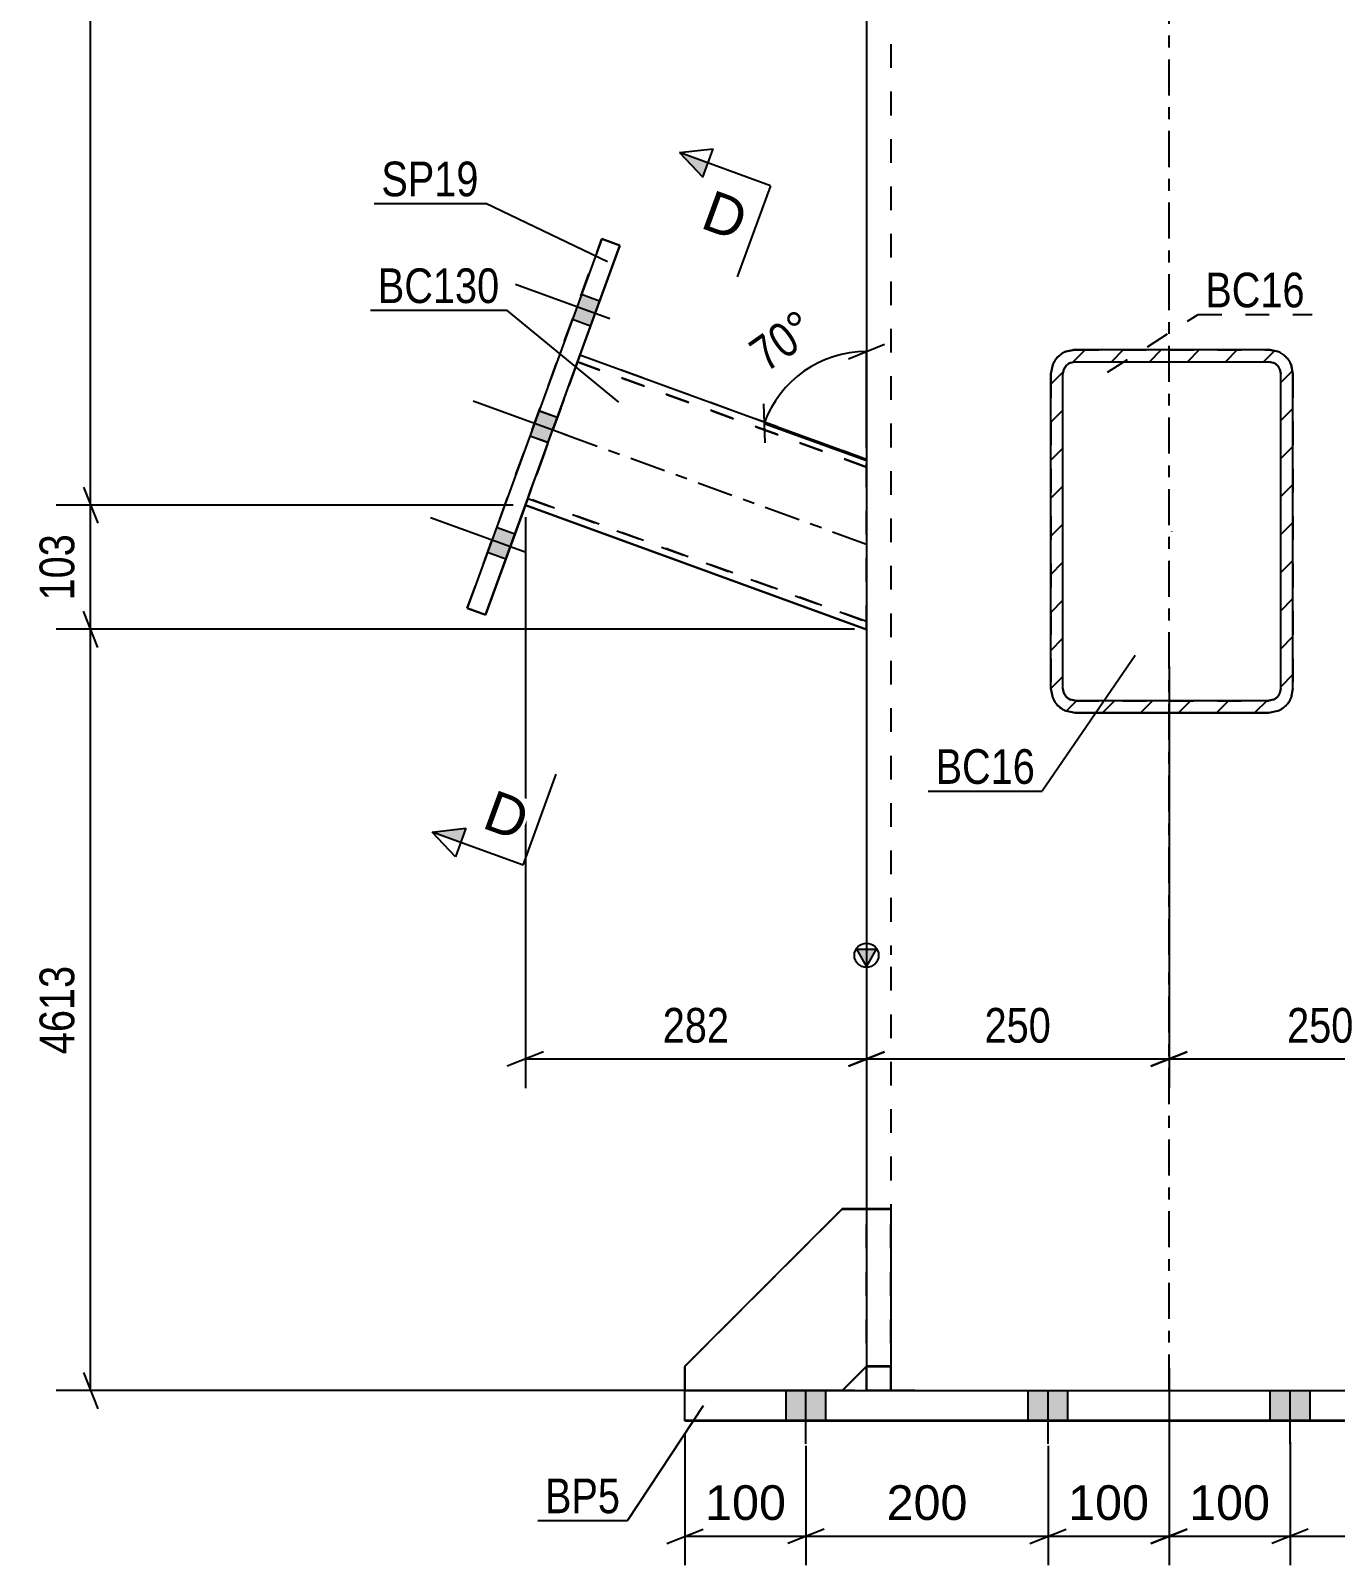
# Model space of a CAD drawing. Header units: millimetres. Extents: x -135 to 459, y -180 to 240.
# Drawn here: x 119.7 to 227.5, y -14.1 to 112.8 of the extents above; entities that cross this region are included whole.
import ezdxf

# ---------------------------------------------------------------- set-up
doc = ezdxf.new("R2010")
doc.units = ezdxf.units.MM
doc.linetypes.add('DXK_LINE_DOT2', pattern=[3.9198, 1.9599, -1.9599])
doc.linetypes.add('DXK_LINE_DOT3', pattern=[5.918699999999999, 2.979, -0.9799, 0.9799, -0.9799])
doc.styles.add('Arial', font='ARIAL.TTF', dxfattribs={"height": 0.2})
doc.styles.add('Arial Narrow', font='ARIALN.TTF', dxfattribs={"height": 0.2})

# ---------------------------------------------------------------- blocks, each defined once
blk = doc.blocks.new('Part-284869733-2646 - 2499')
at = {"color": 7, "linetype": 'DXK_LINE_DOT2'}
for p, q in [((206.0020384016386, 86.40265464492973), (205.2366715369089, 86.25041371253047)), ((206.0020384016386, 86.40265464492973), (222.0020384016386, 86.40265464492973)), ((206.0020384016386, 86.39929377860813), (206.0020384016386, 86.40265464492973)), ((222.0020384016386, 86.40265464492973), (222.0020384016386, 86.39929377860813)), ((222.7674052663683, 86.25041371253047), (222.0020384016386, 86.40265464492973)), ((204.1542793366153, 85.16802153056801), (204.0020384016386, 84.40265467879931)), ((205.619354969273, 85.32653419566469), (206.0020384016386, 85.40265466186452)), ((206.0020384016386, 85.39929376167407), (206.0020384016386, 85.40265466186452)), ((206.0020384016386, 85.40265466186452), (222.0020384016386, 85.40265466186452)), ((222.0020384016386, 85.39929376167407), (222.0020384016386, 85.40265466186452)), ((222.0020384016386, 85.40265466186452), (222.3847218340042, 85.32653419566469)), ((224.0020384016386, 84.40265467879931), (223.8497974666619, 85.16802153056801)), ((204.0020384016386, 84.40265467879931), (204.0020384016386, 58.39929330445614)), ((205.0020384016386, 84.40265467879931), (205.078158869127, 84.78533810468383)), ((205.0020384016386, 84.39929374473996), (205.0020384016386, 84.40265467879931)), ((205.0020384016386, 58.40265511910388), (205.0020384016386, 84.40265467879931)), ((205.078158869127, 84.78197718358552), (205.078158869127, 84.78533810468383)), ((222.9259179341502, 84.78197718358552), (222.9259179341502, 84.78533810468383)), ((222.9259179341502, 84.78533810468383), (223.0020384016386, 84.40265467879931)), ((223.0020384016386, 84.39929374473996), (223.0020384016386, 84.40265467879931)), ((223.0020384016386, 58.40265511910388), (223.0020384016386, 84.40265467879931)), ((224.0020384016386, 84.40265467879931), (224.0020384016386, 58.39929330445614)), ((204.0020384016386, 58.40265511910388), (204.1542793366153, 57.63728826733518)), ((205.0020384016386, 58.39929330445614), (205.0020384016386, 58.40265511910388)), ((205.078158869127, 58.01997169321936), (205.0020384016386, 58.40265511910388)), ((223.0020384016386, 58.40265511910388), (222.9259179341502, 58.01997169321936)), ((223.0020384016386, 58.39929330445614), (223.0020384016386, 58.40265511910388)), ((223.8497974666619, 57.63728826733518), (224.0020384016386, 58.40265511910388)), ((204.1542793366153, 57.63392642676541), (204.1542793366153, 57.63728826733518)), ((206.0020384016386, 57.40265513603867), (205.619354969273, 57.47877560223844)), ((206.0020384016386, 57.39929328752208), (206.0020384016386, 57.40265513603867)), ((206.0020384016386, 57.40265513603867), (222.0020384016386, 57.40265513603867)), ((222.3847218340042, 57.47877560223844), (222.0020384016386, 57.40265513603867)), ((222.0020384016386, 57.39929328752208), (222.0020384016386, 57.40265513603867)), ((223.8497974666619, 57.63392642676541), (223.8497974666619, 57.63728826733518)), ((205.2366715369089, 56.55489608537266), (206.0020384016386, 56.40265515297347)), ((206.0020384016386, 56.40265515297347), (222.0020384016386, 56.40265515297347)), ((206.0020384016386, 56.39929327058803), (206.0020384016386, 56.40265515297347)), ((222.0020384016386, 56.40265515297347), (222.7674052663683, 56.55489608537266)), ((222.0020384016386, 56.39929327058803), (222.0020384016386, 56.40265515297347))]:
    blk.add_line(p, q, dxfattribs=at)
at = {"color": 7, "linetype": 'DXK_LINE_DOT3'}
blk.add_line((214.0020384016386, 71.39745317668599), (214.0020384016386, 71.40449524612035), dxfattribs=at)
at = {"color": 7, "linetype": 'DXK_LINE_DOT2'}
for centre, radius, start, end in [((206.0020383795153, 84.40265465666845), 1.999999983070375, 112.4999995148746, 157.4999995147806), ((222.0020384237619, 84.40265465666845), 1.999999983070375, 22.50000048521943, 67.50000048512541), ((206.0020383905733, 84.40265466773764), 0.9999999915303949, 112.499999514804, 157.4999995148894), ((222.0020384127039, 84.40265466773764), 0.9999999915303923, 22.50000048511069, 67.50000048519614), ((206.0020383795154, 58.40265514123472), 1.999999983070427, 202.5000004852179, 247.5000004851239), ((206.0020383905733, 58.40265513016553), 0.9999999915304458, 202.5000004851076, 247.500000485193), ((222.0020384127039, 58.40265513016553), 0.9999999915304455, 292.4999995148069, 337.4999995148923), ((222.0020384237618, 58.40265514123472), 1.999999983070428, 292.4999995148761, 337.4999995147821)]:
    blk.add_arc(centre, radius, start, end, dxfattribs=at)
blk = doc.blocks.new('Part-284869733-2661 - 2499')
at = {"color": 7, "linetype": 'DXK_LINE_DOT2'}
for p, q in [((164.8339007809814, 85.266402673767), (160.7934772405762, 74.16544351555234)), ((164.8339007809814, 85.2687983113729), (160.8259577191927, 74.25706684396084)), ((164.8219451063572, 85.23582441826716), (160.8379133938154, 74.28978883347173)), ((160.983765527995, 74.68833814519877), (164.8219451063572, 85.23368068425646)), ((164.8664294998624, 85.35800844415263), (164.8219451063572, 85.23582441826716)), ((164.8219451063572, 85.23368068425646), (164.8664294998624, 85.35593635634706)), ((164.8339007809814, 85.2687983113729), (164.9670519803168, 85.63458029952437)), ((164.9670519803168, 85.63228040684646), (164.8339007809814, 85.266402673767)), ((164.882050341545, 85.40088409150724), (164.8664294998624, 85.35800844415263)), ((164.8664294998624, 85.35593635634706), (164.882050341545, 85.39889651616346)), ((164.882050341545, 85.40088409150724), (188.7636472495095, 76.70869270706083)), ((164.882050341545, 85.39889651616346), (164.882050341545, 85.40088409150724)), ((188.7636472495095, 76.706705131717), (164.882050341545, 85.39889651616346)), ((164.9670519803168, 85.63458029952437), (165.0560207673258, 85.8789483512947)), ((165.0560207673258, 85.87679175102772), (164.9670519803168, 85.63228040684646)), ((165.0560207673258, 85.8789483512947), (165.0872624506909, 85.96469964600425)), ((165.0872624506909, 85.96271207066042), (165.0560207673258, 85.87679175102772)), ((165.0872624506909, 85.96271207066042), (165.0872624506909, 85.96469964600425)), ((188.7636472495124, 77.34521179393033), (165.0872624506909, 85.96271207066042)), ((188.763647249463, 63.29806522524183), (188.7636472495124, 77.34719936927416)), ((160.5725960494817, 73.56075744706709), (160.6038377328468, 73.64667776670018)), ((160.5725960494817, 73.55876987172326), (160.6038377328468, 73.64452116643321)), ((160.5725960494817, 73.55876987172326), (160.5725960494817, 73.56075744706709)), ((160.6038377328468, 73.64667776670018), (160.6928065198558, 73.89118911088173)), ((160.6038377328468, 73.64452116643321), (160.6045310303289, 73.64642542702518)), ((160.6045310303289, 73.64642542702518), (160.6928065198558, 73.88888921820381)), ((160.6928065198558, 73.89118911088173), (160.8259577191927, 74.25706684396084)), ((160.6928065198558, 73.88888921820381), (160.7934772405762, 74.16544351555234)), ((160.7934290003101, 74.16753316138079), (160.7778081586276, 74.12457300156404)), ((160.7778081586276, 74.12258542622027), (160.7934290003101, 74.16546107357522)), ((188.7636472494644, 63.93855946279859), (160.7778081586276, 74.12457300156404)), ((160.7778081586276, 74.12457300156404), (160.7778081586276, 74.12258542622027)), ((160.7778081586276, 74.12258542622027), (188.7636472494644, 63.93657188745476)), ((160.8379133938154, 74.28978883347173), (160.7934290003101, 74.16753316138079)), ((160.7934290003101, 74.16546107357522), (160.8266842759453, 74.2568023989001)), ((160.8266842759453, 74.2568023989001), (160.8379133938154, 74.28764509946109)), ((160.8379133938154, 74.28764509946109), (160.9830202677736, 74.68629055986514)), ((160.9830202677736, 74.68629055986514), (160.983765527995, 74.68833814519877))]:
    blk.add_line(p, q, dxfattribs=at)
at = {"color": 2, "linetype": 'Continuous'}
for p, q in [((188.7636472495124, 77.34719936927416), (165.0872624506909, 85.96469964600425)), ((160.5725960494817, 73.56075744706709), (188.763647249463, 63.3000528005856)), ((188.763647249463, 63.29806522524183), (160.5725960494817, 73.55876987172326))]:
    blk.add_line(p, q, dxfattribs=at)
at = {"color": 7, "linetype": 'DXK_LINE_DOT3'}
blk.add_line((188.7636472494877, 70.32263229678375), (162.8299292500201, 79.76173475830205), dxfattribs=at)
blk = doc.blocks.new('Part-284869733-2571 - 2499')
at = {"color": 7, "linetype": 'DXK_LINE_DOT2'}
for p, q in [((186.7636472494382, 15.39045949485755), (173.7636472494382, 2.390459715009831)), ((173.7636472494382, 2.390091645501718), (186.7636472494382, 15.39009142534943)), ((186.7636472494382, 15.39009142534943), (186.7636472494382, 15.39045949485755)), ((188.7636472494382, 15.39045949485755), (186.7636472494382, 15.39045949485755)), ((186.7636472494382, 15.39009142534943), (188.7636472494382, 15.39009142534943)), ((188.7636472494382, 15.39045949485755), (188.7636472494382, 2.390091645501718)), ((173.7636472494382, 0.3900916793713008), (173.7636472494382, 2.390459715009831)), ((188.7636472494382, 2.390091645501718), (186.7636472494382, 0.3900916793713008)), ((173.7636472494382, 0.3904597488794138), (186.7636472494382, 0.3904597488794138)), ((186.7636472494382, 0.3900916793713008), (173.7636472494382, 0.3900916793713008)), ((186.7636472494382, 0.3904597488794138), (186.7752407656107, 0.4020532648555786)), ((186.7636472494382, 0.3900916793713008), (186.7636472494382, 0.3904597488794138))]:
    blk.add_line(p, q, dxfattribs=at)
at = {"color": 2, "linetype": 'Continuous'}
blk.add_line((186.7752407656107, 0.4020532648555786), (188.7636472494382, 2.390459715009831), dxfattribs=at)
blk = doc.blocks.new('Part-284869733-2570 - 2499')
at = {"color": 7, "linetype": 'DXK_LINE_DOT2'}
for p, q in [((188.7636472494382, 0.3873311580604536), (188.7636472494382, 15.39009142534943)), ((190.7636472494382, 15.39009142534943), (188.7636472494382, 15.39009142534943)), ((188.7636472494382, 15.38972335584132), (190.7636472494382, 15.38972335584132)), ((190.7636472494382, 0.3873311580604536), (190.7636472494382, 15.39009142534943)), ((188.7636472494382, 2.390091645501718), (190.7636472494382, 2.390091645501718)), ((190.7636472494382, 2.387331124190871), (188.7636472494382, 2.387331124190871)), ((188.7636472494382, 0.3897236098631879), (188.7636472494382, 0.3873311580604536)), ((188.7636472494382, 0.3897236098631879), (190.7636472494382, 0.3897236098631879)), ((188.7636472494382, 0.3873311580604536), (190.7636472494382, 0.3873311580604536)), ((190.7636472494382, 0.3897236098631879), (190.7636472494382, 0.3873311580604536))]:
    blk.add_line(p, q, dxfattribs=at)
blk = doc.blocks.new('Bolt-284869733-2517 - 2499')
at = {"linetype": 'Continuous'}
for points in [[(165.9594139007824, 88.36180828359267), (166.711858312229, 90.42913201433316), (165.2083501413428, 90.97636429615216), (164.4559057298962, 88.90904056541171)], [(165.9594139007824, 88.35992192736359), (166.711858312229, 90.42724565810408), (165.2083501413428, 90.97447793992308), (164.4559057298962, 88.90715420918264)], [(165.9594139007824, 88.35803557113451), (166.711858312229, 90.425359301875), (165.2083501413428, 90.972591583694), (164.4559057298962, 88.90526785295356)], [(162.4537070362059, 78.72995922760003), (163.2061514476525, 80.79728295834053), (161.7026432767663, 81.34451524015952), (160.9501988653197, 79.27719150941908)], [(162.4537070362059, 78.72618651514188), (163.2061514476525, 80.79351024588237), (161.7026432767663, 81.34074252770137), (160.9501988653197, 79.27341879696093)], [(158.9480001716294, 69.09811017160774), (159.700444583076, 71.16543390234824), (158.1969364121898, 71.71266618416723), (157.4444920007433, 69.64534245342679)], [(158.9480001716294, 69.09622381537866), (159.700444583076, 71.16354754611916), (158.1969364121898, 71.71077982793815), (157.4444920007433, 69.64345609719771)], [(158.9480001716294, 69.09433745914959), (159.700444583076, 71.16166118989008), (158.1969364121898, 71.70889347170908), (157.4444920007433, 69.64156974096863)]]:
    blk.add_hatch(color=1, dxfattribs=at).paths.add_polyline_path(points)
at = {"color": 1, "linetype": 'Continuous'}
for p, q in [((167.5572364953971, 88.9508439199679), (159.7577878594257, 91.78961138172139)), ((167.5572364953971, 88.94895756373882), (159.7577878594257, 91.7877250254923)), ((167.5572364953971, 88.94707120750974), (159.7577878594257, 91.78583866926323)), ((166.711858312229, 90.42913201433316), (165.2083501413428, 90.97636429615216)), ((166.711858312229, 90.42724565810408), (165.2083501413428, 90.97447793992308)), ((166.711858312229, 90.425359301875), (165.2083501413428, 90.972591583694)), ((165.9594139007824, 88.36180828359267), (164.4559057298962, 88.90904056541171)), ((165.9594139007824, 88.35992192736359), (164.4559057298962, 88.90715420918264)), ((165.9594139007824, 88.35803557113451), (164.4559057298962, 88.90526785295356)), ((164.0515296308206, 79.31899486397526), (156.2520809948493, 82.15776232572875)), ((164.0515296308206, 79.3152221515171), (156.2520809948493, 82.1539896132706)), ((163.2061514476525, 80.79728295834053), (161.7026432767663, 81.34451524015952)), ((163.2061514476525, 80.79351024588237), (161.7026432767663, 81.34074252770137)), ((162.4537070362059, 78.72995922760003), (160.9501988653197, 79.27719150941908)), ((162.4537070362059, 78.72618651514188), (160.9501988653197, 79.27341879696093)), ((160.5458227662441, 69.68714580798297), (152.7463741302728, 72.52591326973646)), ((160.5458227662441, 69.6852594517539), (152.7463741302728, 72.52402691350738)), ((160.5458227662441, 69.68337309552481), (152.7463741302728, 72.5221405572783)), ((159.700444583076, 71.16543390234824), (158.1969364121898, 71.71266618416723)), ((159.700444583076, 71.16354754611916), (158.1969364121898, 71.71077982793815)), ((159.700444583076, 71.16166118989008), (158.1969364121898, 71.70889347170908)), ((158.9480001716294, 69.09811017160774), (157.4444920007433, 69.64534245342679)), ((158.9480001716294, 69.09622381537866), (157.4444920007433, 69.64345609719771)), ((158.9480001716294, 69.09433745914959), (157.4444920007433, 69.64156974096863))]:
    blk.add_line(p, q, dxfattribs=at)
blk = doc.blocks.new('Part-284869733-2522 - 2499')
at = {"color": 2, "linetype": 'Continuous'}
for p, q in [((166.8842490351887, 95.58196220639712), (155.7685931231169, 65.04195300446975)), ((168.387757205976, 95.03472992461417), (166.8842490351887, 95.58196220639712)), ((157.2721012939041, 64.49472072268713), (168.387757205976, 95.03472992461417)), ((168.387757205976, 95.02874879510733), (165.0885429968845, 85.96423356525452)), ((168.3858349077858, 95.02944845450742), (168.387757205976, 95.02874879510733)), ((168.387757205976, 95.03472992461417), (168.387757205976, 95.02874879510733)), ((160.5738765956739, 73.56029136631793), (157.2721012939041, 64.4887395931803)), ((155.7685931231169, 65.04195300446975), (157.2721012939041, 64.49472072268713)), ((155.7685931231169, 65.04195300446975), (155.7685931231169, 65.03597187496291)), ((155.7685931231169, 65.03597187496291), (155.770515421307, 65.04125334506966)), ((157.2721012939041, 64.4887395931803), (155.7685931231169, 65.03597187496291)), ((157.2721012939041, 64.49472072268713), (157.2721012939041, 64.4887395931803))]:
    blk.add_line(p, q, dxfattribs=at)
at = {"color": 7, "linetype": 'DXK_LINE_DOT2'}
for p, q in [((155.770515421307, 65.04125334506966), (166.8842490351887, 95.57598107689029)), ((166.8842490351887, 95.58196220639712), (166.8842490351887, 95.57598107689029)), ((166.8842490351887, 95.57598107689029), (168.3858349077858, 95.02944845450742)), ((165.0885429968845, 85.96423356525452), (160.5738765956739, 73.56029136631793))]:
    blk.add_line(p, q, dxfattribs=at)
blk = doc.blocks.new('Bolt-284869733-2533 - 2499')
at = {"linetype": 'Continuous'}
for points in [[(182.1136472494382, -2.099787040348008), (185.4136472494382, -2.099787040348008), (185.4136472494382, 0.4002129173150138), (182.1136472494382, 0.4002129173150138)], [(182.1136472494382, -2.103467735429138), (185.4136472494382, -2.103467735429138), (185.4136472494382, 0.3965322222338841), (182.1136472494382, 0.3965322222338841)], [(182.1136472494382, -2.107148430510267), (185.4136472494382, -2.107148430510267), (185.4136472494382, 0.3928515271527545), (182.1136472494382, 0.3928515271527545)], [(182.1136472494382, -2.110829125591397), (185.4136472494382, -2.110829125591397), (185.4136472494382, 0.3891708320716248), (182.1136472494382, 0.3891708320716248)], [(202.1136472494382, -2.099787040348008), (205.4136472494382, -2.099787040348008), (205.4136472494382, 0.4002129173150138), (202.1136472494382, 0.4002129173150138)], [(202.1136472494382, -2.110829125591397), (205.4136472494382, -2.110829125591397), (205.4136472494382, 0.3891708320716248), (202.1136472494382, 0.3891708320716248)], [(222.1136472494382, -2.099787040348008), (225.4136472494382, -2.099787040348008), (225.4136472494382, 0.4002129173150138), (222.1136472494382, 0.4002129173150138)], [(222.1136472494382, -2.110829125591397), (225.4136472494382, -2.110829125591397), (225.4136472494382, 0.3891708320716248), (222.1136472494382, 0.3891708320716248)], [(242.1136472494383, -2.099787040348008), (245.4136472494382, -2.099787040348008), (245.4136472494382, 0.4002129173150138), (242.1136472494383, 0.4002129173150138)], [(242.1136472494383, -2.103467735429138), (245.4136472494382, -2.103467735429138), (245.4136472494382, 0.3965322222338841), (242.1136472494383, 0.3965322222338841)], [(242.1136472494383, -2.107148430510267), (245.4136472494382, -2.107148430510267), (245.4136472494382, 0.3928515271527545), (242.1136472494383, 0.3928515271527545)], [(242.1136472494383, -2.110829125591397), (245.4136472494382, -2.110829125591397), (245.4136472494382, 0.3891708320716248), (242.1136472494383, 0.3891708320716248)]]:
    blk.add_hatch(color=1, dxfattribs=at).paths.add_polyline_path(points)
at = {"color": 1, "linetype": 'Continuous'}
for p, q in [((182.1136472494382, -2.099787040348008), (182.1136472494382, 0.4002129173150138)), ((182.1136472494382, -2.103467735429138), (182.1136472494382, 0.3965322222338841)), ((182.1136472494382, -2.107148430510267), (182.1136472494382, 0.3928515271527545)), ((182.1136472494382, -2.110829125591397), (182.1136472494382, 0.3891708320716248)), ((183.7636472494382, -3.999787008173151), (183.7636472494382, 0.4002129173155085)), ((183.7636472494382, -4.003467703254281), (183.7636472494382, 0.3965322222343788)), ((183.7636472494382, -4.007148398335411), (183.7636472494382, 0.3928515271532492)), ((183.7636472494382, -4.01082909341654), (183.7636472494382, 0.3891708320721195)), ((185.4136472494382, -2.099787040348008), (185.4136472494382, 0.4002129173150138)), ((185.4136472494382, -2.103467735429138), (185.4136472494382, 0.3965322222338841)), ((185.4136472494382, -2.107148430510267), (185.4136472494382, 0.3928515271527545)), ((185.4136472494382, -2.110829125591397), (185.4136472494382, 0.3891708320716248)), ((202.1136472494382, -2.099787040348008), (202.1136472494382, 0.4002129173150138)), ((202.1136472494382, -2.110829125591397), (202.1136472494382, 0.3891708320716248)), ((203.7636472494382, -3.999787008173151), (203.7636472494382, 0.4002129173155085)), ((203.7636472494382, -4.01082909341654), (203.7636472494382, 0.3891708320721195)), ((205.4136472494382, -2.099787040348008), (205.4136472494382, 0.4002129173150138)), ((205.4136472494382, -2.110829125591397), (205.4136472494382, 0.3891708320716248)), ((222.1136472494382, -2.099787040348008), (222.1136472494382, 0.4002129173150138)), ((222.1136472494382, -2.110829125591397), (222.1136472494382, 0.3891708320716248)), ((223.7636472494382, -3.999787008173151), (223.7636472494382, 0.4002129173155085)), ((223.7636472494382, -4.01082909341654), (223.7636472494382, 0.3891708320721195)), ((225.4136472494382, -2.099787040348008), (225.4136472494382, 0.4002129173150138)), ((225.4136472494382, -2.110829125591397), (225.4136472494382, 0.3891708320716248)), ((242.1136472494383, -2.099787040348008), (242.1136472494383, 0.4002129173150138)), ((242.1136472494383, -2.103467735429138), (242.1136472494383, 0.3965322222338841)), ((242.1136472494383, -2.107148430510267), (242.1136472494383, 0.3928515271527545)), ((242.1136472494383, -2.110829125591397), (242.1136472494383, 0.3891708320716248)), ((243.7636472494382, -3.999787008173151), (243.7636472494382, 0.4002129173155085)), ((243.7636472494382, -4.003467703254281), (243.7636472494382, 0.3965322222343788)), ((243.7636472494382, -4.007148398335411), (243.7636472494382, 0.3928515271532492)), ((243.7636472494382, -4.01082909341654), (243.7636472494382, 0.3891708320721195)), ((245.4136472494382, -2.099787040348008), (245.4136472494382, 0.4002129173150138)), ((245.4136472494382, -2.103467735429138), (245.4136472494382, 0.3965322222338841)), ((245.4136472494382, -2.107148430510267), (245.4136472494382, 0.3928515271527545)), ((245.4136472494382, -2.110829125591397), (245.4136472494382, 0.3891708320716248))]:
    blk.add_line(p, q, dxfattribs=at)
blk = doc.blocks.new('Part-284869733-2554 - 2499')
at = {"linetype": 'Continuous'}
blk.add_hatch(color=2, dxfattribs=at).paths.add_polyline_path([(188.7636472494382, 35.46187767214591), (187.9636472375173, 36.86187764830405), (189.5636472613592, 36.86187764830405)])
at = {"color": 2, "linetype": 'Continuous'}
for p, q in [((188.7636472494382, 115.5759810768903), (188.7636472494382, 36.399293270588)), ((188.7636472494382, 35.46187767214591), (187.9636472375173, 36.86187764830405)), ((187.9636472375173, 36.86187764830405), (189.5636472613592, 36.86187764830405)), ((189.5636472613592, 36.86187764830405), (188.7636472494382, 35.46187767214591)), ((188.7636472494382, 35.399293270588), (188.7636472494382, 15.39966134009611))]:
    blk.add_line(p, q, dxfattribs=at)
at = {"color": 7, "linetype": 'DXK_LINE_DOT2'}
for p, q in [((190.7636472494382, 115.5759810768903), (190.7636472494382, 36.399293270588)), ((190.7636472494382, 35.399293270588), (190.7636472494382, 0.3908271448581331)), ((188.7636472494382, 15.39966134009611), (188.7636472494382, 0.3908271448581331)), ((189.0681291193931, 0.3988383127340171), (188.7636472494382, 0.3985566045285054)), ((188.7636472494382, 0.3908271448581331), (188.7636472494382, 0.3985566045285054)), ((188.7636472494382, 0.3908271448581331), (189.0681291193931, 0.3905454366528033)), ((189.9352201246916, 0.3990771334189162), (189.0681291193931, 0.3988383127340171)), ((189.0681291193931, 0.3905454366528033), (189.9352201246916, 0.3903066159679042)), ((191.2329135199773, 0.3992367082986789), (189.9352201246916, 0.3990771334189162)), ((189.9352201246916, 0.3903066159679042), (191.2329135199773, 0.3901470410879597)), ((190.7636472494382, 0.3985566045285054), (190.915888184415, 0.3986974586312613)), ((190.7636472494382, 0.3908271448581331), (190.7636472494382, 0.3985566045285054)), ((190.915888184415, 0.3906862907555592), (190.7636472494382, 0.3908271448581331)), ((190.915888184415, 0.3986974586312613), (191.3494336870656, 0.3988168689737108)), ((191.3494336870656, 0.3905668804131096), (190.915888184415, 0.3906862907555592)), ((192.7636472494382, 0.3992927435447314), (191.2329135199773, 0.3992367082986789)), ((191.2329135199773, 0.3901470410879597), (192.7636472494382, 0.3900910058419072)), ((191.3494336870656, 0.3988168689737108), (191.9982803847085, 0.3988966564136831)), ((191.9982803847085, 0.3904870929731373), (191.3494336870656, 0.3905668804131096)), ((191.9982803847085, 0.3988966564136831), (192.7636472494382, 0.3989246740366184)), ((192.7636472494382, 0.3904590753500202), (191.9982803847085, 0.3904870929731373)), ((192.7636472494382, 0.3992927435447314), (234.7636472494382, 0.3992927435447314)), ((192.7636472494382, 0.3989246740366184), (234.7636472494382, 0.3989246740366184)), ((192.7636472494382, 0.3904590753500202), (234.7636472494382, 0.3904590753500202)), ((192.7636472494382, 0.3900910058419072), (234.7636472494382, 0.3900910058419072))]:
    blk.add_line(p, q, dxfattribs=at)
at = {"color": 7, "linetype": 'DXK_LINE_DOT3'}
for p, q in [((213.7636472494382, 36.399293270588), (213.7636472494382, 115.5759810768903)), ((213.7636472494382, 0.3946918746933193), (213.7636472494382, 35.399293270588))]:
    blk.add_line(p, q, dxfattribs=at)
at = {"color": 2, "linetype": 'Continuous'}
blk.add_circle((188.7636472494382, 36.36187764830405), 1, dxfattribs=at)
blk = doc.blocks.new('Part-284869733-2569 - 2499')
at = {"color": 2, "linetype": 'Continuous'}
for p, q in [((173.7636472494382, -2.112669473131962), (173.7636472494382, 0.4020532648555786)), ((173.7636472494382, 0.4020532648555786), (253.7636472494382, 0.4020532648555786)), ((253.7636472494382, -2.112669473131962), (253.7636472494382, 0.4020532648555786)), ((173.7636472494382, -2.097946692807443), (173.7636472494382, -2.112669473131962)), ((253.7636472494382, -2.097946692807443), (173.7636472494382, -2.097946692807443)), ((173.7636472494382, -2.112669473131962), (253.7636472494382, -2.112669473131962)), ((253.7636472494382, -2.097946692807443), (253.7636472494382, -2.112669473131962))]:
    blk.add_line(p, q, dxfattribs=at)
at = {"color": 7, "linetype": 'DXK_LINE_DOT2'}
blk.add_line((173.7636472494382, 0.3873304845310599), (253.7636472494382, 0.3873304845310599), dxfattribs=at)
blk = doc.blocks.new('Part-284869733-2638 - 2499')
at = {"linetype": 'Continuous'}
h = blk.add_hatch(dxfattribs=at)
h.set_pattern_fill('', scale=0.7, style=0, pattern_type=0)
h.set_pattern_definition([(45, (204.0020383601394, 58.41491993593792), (-1.571544821187102, 1.571544821187102), [])])
h.paths.add_polyline_path([(204.0020383601336, 84.41492037448683), (204.0020383601336, 58.41491993598413), (204.1542792951103, 57.64955305834576), (204.587824797761, 57.00070634975947), (205.2366714954039, 56.56716083979831), (206.0020383601336, 56.41491990225279), (222.0020383601336, 56.41491990225279), (222.7674052248634, 56.56716083979831), (223.4162519225062, 57.00070634975947), (223.8497974251569, 57.64955305834576), (224.0020383601336, 58.41491993598413), (224.0020383601336, 84.41492037448683), (223.8497974251569, 85.1802872521252), (223.4162519225062, 85.82913396071149), (222.7674052248634, 86.26267947067265), (222.0020383601336, 86.41492040821817), (206.0020383601336, 86.41492040821817), (205.2366714954039, 86.26267947067265), (204.587824797761, 85.82913396071149), (204.1542792951103, 85.1802872521252)])
h.paths.add_polyline_path([(205.2949315789473, 85.12202716759953), (205.619354927768, 85.33879992257994), (206.0020383601336, 85.4149203913525), (222.0020383601336, 85.4149203913525), (222.3847217924992, 85.33879992257994), (222.7091451413199, 85.12202716759953), (222.9259178926453, 84.79760381330618), (223.0020383601336, 84.41492037448683), (223.0020383601336, 58.41491993598413), (222.9259178926453, 58.03223649716477), (222.7091451413199, 57.70781314287217), (222.3847217924992, 57.49104038789068), (222.0020383601336, 57.41491991911846), (206.0020383601336, 57.41491991911846), (205.619354927768, 57.49104038789068), (205.2949315789473, 57.70781314287217), (205.078158827622, 58.03223649716477), (205.0020383601336, 58.41491993598413), (205.0020383601336, 84.41492037448683), (205.078158827622, 84.79760381330618)])
at = {"color": 2, "linetype": 'Continuous'}
for p, q in [((206.0020383601336, 86.41492040821817), (205.2366714954039, 86.26267947067265)), ((206.0020383601336, 86.41492040821817), (222.0020383601336, 86.41492040821817)), ((222.7674052248634, 86.26267947067265), (222.0020383601336, 86.41492040821817)), ((204.1542792951103, 85.1802872521252), (204.0020383601336, 84.41492037448683)), ((205.619354927768, 85.33879992257994), (206.0020383601336, 85.4149203913525)), ((206.0020383601336, 85.41185641038305), (205.619354927768, 85.33573594418323)), ((206.0020383601336, 85.41185641038305), (206.0020383601336, 85.4149203913525)), ((206.0020383601336, 85.4149203913525), (222.0020383601336, 85.4149203913525)), ((206.0020383601336, 85.41185641038305), (222.0020383601336, 85.41185641038305)), ((222.0020383601336, 85.41185641038305), (222.0020383601336, 85.4149203913525)), ((222.0020383601336, 85.4149203913525), (222.3847217924992, 85.33879992257994)), ((222.3847217924992, 85.33573594418323), (222.0020383601336, 85.41185641038305)), ((224.0020383601336, 84.41492037448683), (223.8497974251569, 85.1802872521252)), ((204.0020383601336, 58.41491993598413), (204.0020383601336, 84.41492037448683)), ((205.0020383601336, 84.41492037448683), (205.078158827622, 84.79760381330618)), ((205.0020383601336, 58.41491993598413), (205.0020383601336, 84.41492037448683)), ((222.9259178926453, 84.79760381330618), (223.0020383601336, 84.41492037448683)), ((223.0020383601336, 58.41491993598413), (223.0020383601336, 84.41492037448683)), ((224.0020383601336, 58.41491993598413), (224.0020383601336, 84.41492037448683)), ((204.0020383601336, 58.41491993598413), (204.1542792951103, 57.64955305834576)), ((205.078158827622, 58.03223649716477), (205.0020383601336, 58.41491993598413)), ((223.0020383601336, 58.41491993598413), (222.9259178926453, 58.03223649716477)), ((223.8497974251569, 57.64955305834576), (224.0020383601336, 58.41491993598413)), ((206.0020383601336, 57.41491991911846), (205.619354927768, 57.49104038789068)), ((206.0020383601336, 57.41491991911846), (222.0020383601336, 57.41491991911846)), ((222.3847217924992, 57.49104038789068), (222.0020383601336, 57.41491991911846)), ((205.2366714954039, 56.56716083979831), (206.0020383601336, 56.41491990225279)), ((206.0020383601336, 56.41185690148797), (205.2366714954039, 56.56409783388722)), ((206.0020383601336, 56.41185690148797), (206.0020383601336, 56.41491990225279)), ((206.0020383601336, 56.41491990225279), (222.0020383601336, 56.41491990225279)), ((206.0020383601336, 56.41185690148797), (222.0020383601336, 56.41185690148797)), ((222.0020383601336, 56.41491990225279), (222.7674052248634, 56.56716083979831)), ((222.7674052248634, 56.56409783388722), (222.0020383601336, 56.41185690148797)), ((222.0020383601336, 56.41185690148797), (222.0020383601336, 56.41491990225279))]:
    blk.add_line(p, q, dxfattribs=at)
at = {"color": 7, "linetype": 'DXK_LINE_DOT2'}
for p, q in [((205.2366714954039, 86.2596154610494), (206.0020383601336, 86.4118563934486)), ((206.0020383601336, 86.4118563934486), (206.0020383601336, 86.41492040821817)), ((206.0020383601336, 86.4118563934486), (222.0020383601336, 86.4118563934486)), ((222.0020383601336, 86.4118563934486), (222.0020383601336, 86.41492040821817)), ((222.0020383601336, 86.4118563934486), (222.7674052248634, 86.2596154610494)), ((204.0020383601336, 84.41185642731784), (204.1542792951103, 85.17722327908655)), ((223.8497974251569, 85.17722327908655), (224.0020383601336, 84.41185642731784)), ((204.0020383601336, 84.41492037448683), (204.0020383601336, 58.41185686761878)), ((205.078158827622, 84.79453985320237), (205.0020383601336, 84.41185642731784)), ((205.0020383601336, 84.41185642731784), (205.0020383601336, 84.41492037448683)), ((205.0020383601336, 58.41185686761878), (205.0020383601336, 84.41185642731784)), ((205.078158827622, 84.79453985320237), (205.078158827622, 84.79760381330618)), ((222.9259178926453, 84.79453985320237), (222.9259178926453, 84.79760381330618)), ((223.0020383601336, 84.41185642731784), (222.9259178926453, 84.79453985320237)), ((223.0020383601336, 84.41185642731784), (223.0020383601336, 84.41492037448683)), ((223.0020383601336, 58.41185686761878), (223.0020383601336, 84.41185642731784)), ((224.0020383601336, 84.41492037448683), (224.0020383601336, 58.41185686761878)), ((204.1542792951103, 57.64649001584968), (204.0020383601336, 58.41185686761878)), ((205.0020383601336, 58.41185686761878), (205.0020383601336, 58.41491993598413)), ((205.0020383601336, 58.41185686761878), (205.078158827622, 58.02917344173426)), ((222.9259178926453, 58.02917344173426), (223.0020383601336, 58.41185686761878)), ((223.0020383601336, 58.41185686761878), (223.0020383601336, 58.41491993598413)), ((224.0020383601336, 58.41185686761878), (223.8497974251569, 57.64649001584968)), ((224.0020383601336, 58.41185686761878), (224.0020383601336, 58.41491993598413)), ((204.1542792951103, 57.64649001584968), (204.1542792951103, 57.64955305834576)), ((205.619354927768, 57.487977350753), (206.0020383601336, 57.41185688455317)), ((206.0020383601336, 57.41185688455317), (206.0020383601336, 57.41491991911846)), ((206.0020383601336, 57.41185688455317), (222.0020383601336, 57.41185688455317)), ((222.0020383601336, 57.41185688455317), (222.3847217924992, 57.487977350753)), ((222.0020383601336, 57.41185688455317), (222.0020383601336, 57.41491991911846)), ((223.8497974251569, 57.64649001584968), (223.8497974251569, 57.64955305834576))]:
    blk.add_line(p, q, dxfattribs=at)
at = {"color": 7, "linetype": 'DXK_LINE_DOT3'}
blk.add_line((214.0020383601336, 71.41002002959272), (214.0020383601336, 71.41492015477547), dxfattribs=at)
at = {"color": 2, "linetype": 'Continuous'}
for centre, radius, start, end in [((206.0020383821737, 84.41492039651676), 2.000000016872284, 112.500000483198, 157.5000004830617), ((222.0020383380935, 84.41492039651676), 2.000000016872283, 22.49999951693829, 67.49999951680196), ((206.0020383711531, 84.41492038550307), 1.000000008435227, 112.5000004832318, 157.5000004831083), ((206.0020383490683, 84.41185641625617), 0.9999999915303923, 112.4999995148039, 157.4999995148893), ((222.0020383491141, 84.41492038550307), 1.000000008435225, 22.49999951689172, 67.4999995167682), ((222.0020383711989, 84.41185641625617), 0.9999999915303924, 22.50000048511069, 67.50000048519614), ((206.0020383821737, 58.41491991395419), 2.000000016872282, 202.4999995169383, 247.4999995168019), ((206.0020383380096, 58.41185688974851), 1.999999983069421, 202.500000485208, 247.5000004851366), ((206.0020383711574, 58.41491992497162), 1.000000008440633, 202.4999995169948, 247.4999995166297), ((222.0020383491098, 58.41491992497161), 1.000000008440628, 292.5000004833706, 337.5000004830056), ((222.0020383380935, 58.41491991395419), 2.000000016872284, 292.500000483198, 337.5000004830617), ((222.0020383822576, 58.41185688974852), 1.999999983069426, 292.4999995148633, 337.4999995147919)]:
    blk.add_arc(centre, radius, start, end, dxfattribs=at)
at = {"color": 7, "linetype": 'DXK_LINE_DOT2'}
for centre, radius, start, end in [((206.0020383380098, 84.4118564051882), 1.999999983069406, 112.4999995148693, 157.499999514807), ((222.0020383822574, 84.4118564051882), 1.999999983069407, 22.500000485193, 67.50000048513067), ((206.0020383490745, 58.41185687868597), 0.9999999915382234, 202.5000004852668, 247.5000004849981), ((222.0020383711928, 58.41185687868597), 0.9999999915382232, 292.4999995150019, 337.4999995147332)]:
    blk.add_arc(centre, radius, start, end, dxfattribs=at)
blk = doc.blocks.new('Part-284869733-2574 - 2499')
at = {"color": 2, "linetype": 'Continuous'}
for p, q in [((188.7636472494382, 15.39966134009611), (188.7636472494382, 15.399293270588)), ((190.7636472494382, 15.39966134009611), (188.7636472494382, 15.39966134009611)), ((188.7636472494382, 15.39966134009611), (188.7636472494382, 0.4020540459207155)), ((190.7636472494382, 15.399293270588), (190.7636472494382, 15.39966134009611)), ((190.7636472494382, 15.39966134009611), (190.7636472494382, 0.4020540459207155)), ((190.7636472494382, 2.402054012051133), (188.7636472494382, 2.402054012051133)), ((188.7636472494382, 0.4020540459207155), (190.7636472494382, 0.4020540459207155))]:
    blk.add_line(p, q, dxfattribs=at)
at = {"color": 7, "linetype": 'DXK_LINE_DOT2'}
for p, q in [((188.7636472494382, 15.399293270588), (190.7636472494382, 15.399293270588)), ((188.7636472494382, 2.402054012051133), (188.7636472494382, 0.3996615941179812)), ((188.7636472494382, 2.399293490740285), (190.7636472494382, 2.399293490740285)), ((190.7636472494382, 2.402054012051133), (190.7636472494382, 0.3996615941179812)), ((188.7636472494382, 0.3996615941179812), (188.7636472494382, 0.4020540459207155)), ((190.7636472494382, 0.3996615941179812), (188.7636472494382, 0.3996615941179812)), ((190.7636472494382, 0.3996615941179812), (190.7636472494382, 0.4020540459207155))]:
    blk.add_line(p, q, dxfattribs=at)
blk = doc.blocks.new('Part-284869733-2575 - 2499')
at = {"color": 2, "linetype": 'Continuous'}
for p, q in [((186.7636472494382, 15.399293270588), (173.7636472494382, 2.399293490740285)), ((186.7636472494382, 15.39892520107989), (186.7636472494382, 15.399293270588)), ((188.7636472494382, 15.399293270588), (186.7636472494382, 15.399293270588)), ((173.7636472494382, 2.399293490740285), (173.7636472494382, 2.398925421232173)), ((173.7636472494382, 2.399293490740285), (173.7636472494382, 0.4020532648555786)), ((186.7664069897307, 0.4020532648555786), (188.7636472494382, 2.399293490740285))]:
    blk.add_line(p, q, dxfattribs=at)
at = {"color": 7, "linetype": 'DXK_LINE_DOT2'}
for p, q in [((173.7636472494382, 2.398925421232173), (186.7636472494382, 15.39892520107989)), ((186.7636472494382, 15.39892520107989), (188.7636472494382, 15.39892520107989)), ((188.7636472494382, 15.399293270588), (188.7636472494382, 2.398925421232173)), ((188.7636472494382, 2.398925421232173), (186.7636472494382, 0.3989254551017553)), ((173.7636472494382, 0.4020532648555786), (173.7636472494382, 0.3989254551017553)), ((173.7636472494382, 0.3992935246098682), (186.7636472494382, 0.3992935246098682)), ((186.7636472494382, 0.3989254551017553), (173.7636472494382, 0.3989254551017553)), ((186.7636472494382, 0.3992935246098682), (186.7664069897307, 0.4020532648555786)), ((186.7636472494382, 0.3989254551017553), (186.7636472494382, 0.3992935246098682))]:
    blk.add_line(p, q, dxfattribs=at)
blk = doc.blocks.new('StraightDimension-284869733-2677 - 2499')
at = {"color": 7, "linetype": 'Continuous'}
for p, q in [((213.7636472494383, 2.252341885489187), (213.7636472494383, -14.05151895956698)), ((223.7636472494368, -3.851518959560622), (223.7636472494368, -14.05151895956698)), ((212.2636471898336, -12.25151898340886), (215.2636473090429, -11.05151893572514)), ((225.2636473090414, -11.05151893572514), (222.2636471898321, -12.25151898340886)), ((213.7636472494383, -11.651518959567), (223.7636472494368, -11.651518959567))]:
    blk.add_line(p, q, dxfattribs=at)
at = {"color": 0}
blk.add_wipeout([(222.69909646818746, -10.901518959567), (222.69909646818746, -6.701518959566982), (214.82819803068747, -6.701518959566982), (214.82819803068747, -10.901518959567)], dxfattribs=at)
at = {"color": 3, "style": 'Arial'}
blk.add_text('100', height=2.865234375, dxfattribs=at).set_placement((215.4281980306875, -10.30151895956698))
blk = doc.blocks.new('StraightDimension-284869733-6999 - 2499')
at = {"color": 7, "linetype": 'Continuous'}
for p, q in [((124.0467478162097, 75.06097834773624), (125.2467478638934, 72.06097822852695)), ((159.5725960496971, 73.5609782881316), (121.7967478400516, 73.5609782881316)), ((124.6467478400516, 63.30027364193313), (124.6467478400516, 73.5609782881316)), ((125.2467478638934, 61.80027358232849), (124.0467478162097, 64.80027370153778)), ((187.7636472494994, 63.30027364193313), (121.7967478400516, 63.30027364193313))]:
    blk.add_line(p, q, dxfattribs=at)
at = {"color": 0}
blk.add_wipeout([(123.8967254908903, 71.77281566891438), (119.69672549091862, 71.77280024145293), (119.69675004399899, 65.08842524149804), (123.89675004397063, 65.08844066895946)], dxfattribs=at)
at = {"color": 3, "style": 'Arial Narrow'}
blk.add_text('103', height=2.86328125, rotation=90.0002104591497, dxfattribs=at).set_placement((123.2967478400516, 65.68843846503236))
blk = doc.blocks.new('StraightDimension-284869733-2673 - 2499')
at = {"color": 7, "linetype": 'Continuous'}
for p, q in [((243.7636772494382, -1.855308104138203), (243.7636772494382, -14.05151895956698)), ((223.7636472494368, -3.851518959560622), (223.7636472494368, -14.05151895956698)), ((225.2636473090414, -11.05151893572514), (222.2636471898321, -12.25151898340886)), ((242.2636771898335, -12.25151898340886), (245.2636773090428, -11.05151893572514)), ((223.7636472494368, -11.651518959567), (243.7636772494382, -11.651518959567))]:
    blk.add_line(p, q, dxfattribs=at)
at = {"color": 0}
blk.add_wipeout([(237.69911146818748, -10.901518959567), (237.69911146818748, -6.701518959566982), (229.8282130306875, -6.701518959566982), (229.8282130306875, -10.901518959567)], dxfattribs=at)
at = {"color": 3, "style": 'Arial'}
blk.add_text('200', height=2.865234375, dxfattribs=at).set_placement((230.4282130306875, -10.30151895956698))
blk = doc.blocks.new('StraightDimension-284869733-2681 - 2499')
at = {"color": 7, "linetype": 'Continuous'}
for p, q in [((213.7636472494383, 2.252341885489187), (213.7636472494383, -14.05151895956698)), ((203.7636472494368, -4.183250527226392), (203.7636472494368, -14.05151895956698)), ((202.2636471898321, -12.25151898340886), (205.2636473090414, -11.05151893572514)), ((215.2636473090429, -11.05151893572514), (212.2636471898336, -12.25151898340886)), ((203.7636472494368, -11.651518959567), (213.7636472494383, -11.651518959567))]:
    blk.add_line(p, q, dxfattribs=at)
at = {"color": 0}
blk.add_wipeout([(212.69909646818746, -10.901518959567), (212.69909646818746, -6.701518959566982), (204.82819803068747, -6.701518959566982), (204.82819803068747, -10.901518959567)], dxfattribs=at)
at = {"color": 3, "style": 'Arial'}
blk.add_text('100', height=2.865234375, dxfattribs=at).set_placement((205.4281980306875, -10.30151895956698))
blk = doc.blocks.new('StraightDimension-284869733-2685 - 2499')
at = {"color": 7, "linetype": 'Continuous'}
for p, q in [((183.7636472494368, -4.183250527226392), (183.7636472494368, -14.05151895956698)), ((203.7636472494368, -4.183250527226392), (203.7636472494368, -14.05151895956698)), ((185.2636473090414, -11.05151893572514), (182.2636471898321, -12.25151898340886)), ((202.2636471898321, -12.25151898340886), (205.2636473090414, -11.05151893572514)), ((183.7636472494368, -11.651518959567), (203.7636472494368, -11.651518959567))]:
    blk.add_line(p, q, dxfattribs=at)
at = {"color": 0}
blk.add_wipeout([(197.69909646818687, -10.901518959567001), (197.69909646818687, -6.701518959566984), (189.82819803068682, -6.701518959566984), (189.82819803068682, -10.901518959567001)], dxfattribs=at)
at = {"color": 3, "style": 'Arial'}
blk.add_text('200', height=2.865234375, dxfattribs=at).set_placement((190.4281980306868, -10.30151895956698))
blk = doc.blocks.new('StraightDimension-284869733-2686 - 2499')
at = {"color": 7, "linetype": 'Continuous'}
for p, q in [((173.7636472494383, -3.097946692807454), (173.7636472494383, -14.05151895956698)), ((183.7636472494368, -4.183250527226392), (183.7636472494368, -14.05151895956698)), ((172.2636471898336, -12.25151898340886), (175.2636473090429, -11.05151893572514)), ((185.2636473090414, -11.05151893572514), (182.2636471898321, -12.25151898340886)), ((173.7636472494383, -11.651518959567), (183.7636472494368, -11.651518959567))]:
    blk.add_line(p, q, dxfattribs=at)
at = {"color": 0}
blk.add_wipeout([(182.6990964681875, -10.901518959567), (182.6990964681875, -6.701518959566982), (174.8281980306875, -6.701518959566982), (174.8281980306875, -10.901518959567)], dxfattribs=at)
at = {"color": 3, "style": 'Arial'}
blk.add_text('100', height=2.865234375, dxfattribs=at).set_placement((175.4281980306875, -10.30151895956698))
blk = doc.blocks.new('AngleDimension-284869733-2757 - 2499')
at = {"color": 7, "linetype": 'Continuous'}
for p, q in [((187.2636471879479, 85.66099622706699), (190.2636473071572, 86.8609962747507)), ((188.7636472493503, 78.26121709265325), (188.7636472475525, 86.26099625090885)), ((188.7636472475525, 86.26099625090885), (188.7636472495751, 77.26099625090885)), ((180.2416610092276, 81.92851712990931), (180.3528691222604, 78.69933246729052)), ((180.297265065744, 80.31392479859991), (188.7636472495751, 77.26099625090885))]:
    blk.add_line(p, q, dxfattribs=at)
blk.add_arc((188.7636472495751, 77.26099625090887), 8.999999999999972, 90.00000001287579, 160.1709888119923, dxfattribs=at)
at = {"color": 0}
blk.add_wipeout([(185.61117819623843, 87.36727628862583), (183.19687974912955, 90.80401355066485), (177.9118414065714, 87.09128869261788), (180.32613985368025, 83.65455143057882)], dxfattribs=at)
at = {"color": 3, "style": 'Arial Narrow'}
blk.add_text('70°', height=2.86328125, rotation=35.08793537381162, dxfattribs=at).set_placement((180.4722025415275, 84.49041367474283))
blk = doc.blocks.new('StraightDimension-284869733-6998 - 2499')
at = {"color": 7, "linetype": 'Continuous'}
for p, q in [((125.2467478638934, 159.5232529453859), (124.0467478162097, 162.5232530645952)), ((187.7636472491225, 161.0232530049906), (121.7967478400516, 161.0232530049906)), ((124.6467478400516, 73.5609782881316), (124.6467478400516, 161.0232530049906)), ((124.0467478162097, 75.06097834773624), (125.2467478638934, 72.06097822852695)), ((159.5725960496971, 73.5609782881316), (121.7967478400516, 73.5609782881316))]:
    blk.add_line(p, q, dxfattribs=at)
at = {"color": 0}
blk.add_wipeout([(123.89671877581218, 121.54836785043067), (119.6967187758405, 121.54835242296927), (119.69675004399896, 113.0358524230267), (123.89675004397058, 113.03586785048815)], dxfattribs=at)
at = {"color": 3, "style": 'Arial Narrow'}
blk.add_text('3263', height=2.86328125, rotation=90.0002104591497, dxfattribs=at).set_placement((123.2967478400516, 113.6358656465611))
blk = doc.blocks.new('StraightDimension-284869733-7000 - 2499')
at = {"color": 7, "linetype": 'Continuous'}
for p, q in [((125.2467478638934, 61.80027358232849), (124.0467478162097, 64.80027370153778)), ((187.7636472494994, 63.30027364193313), (121.7967478400516, 63.30027364193313)), ((124.6467478400516, 0.3902757141253517), (124.6467478400516, 63.30027364193313)), ((124.0467478162097, 1.890275773729996), (125.2467478638934, -1.109724345479293)), ((187.7636472494383, 0.3902757141253517), (121.7967478400516, 0.3902757141253517))]:
    blk.add_line(p, q, dxfattribs=at)
at = {"color": 0}
blk.add_wipeout([(123.89671877581219, 36.101526881898934), (119.69671877584051, 36.101511454437485), (119.69675004399897, 27.589011454494905), (123.8967500439706, 27.589026881956354)], dxfattribs=at)
at = {"color": 3, "style": 'Arial Narrow'}
blk.add_text('4613', height=2.86328125, rotation=90.0002104591497, dxfattribs=at).set_placement((123.2967478400516, 28.18902467802926))
blk = doc.blocks.new('StraightDimension-284869733-7123 - 2499')
at = {"color": 7, "linetype": 'Continuous'}
for p, q in [((238.763647249789, 62.12644143775634), (238.763647249789, 25.39364998346826)), ((213.7636472494383, 60.22337543194448), (213.7636472494383, 25.39364998346826)), ((215.2636473090429, 28.39365000731013), (212.2636471898336, 27.19364995962641)), ((237.2636471901843, 27.19364995962641), (240.2636473093936, 28.39365000731013)), ((213.7636472494383, 27.79364998346827), (238.763647249789, 27.79364998346827))]:
    blk.add_line(p, q, dxfattribs=at)
at = {"color": 0}
blk.add_wipeout([(229.6058347496136, 28.543649983468278), (229.6058347496136, 32.743649983468266), (222.9214597496136, 32.743649983468266), (222.9214597496136, 28.543649983468278)], dxfattribs=at)
at = {"color": 3, "style": 'Arial Narrow'}
blk.add_text('250', height=2.86328125, dxfattribs=at).set_placement((223.5214597496136, 29.14364998346826))
blk = doc.blocks.new('StraightDimension-284869733-7124 - 2499')
at = {"color": 7, "linetype": 'Continuous'}
for p, q in [((188.7636472494994, 62.30027364193313), (188.7636472494994, 25.39364998346815)), ((213.7636472494383, 60.22337543194448), (213.7636472494383, 25.39364998346815)), ((190.263647309104, 28.39365000731001), (187.2636471898947, 27.1936499596263)), ((212.2636471898336, 27.1936499596263), (215.2636473090429, 28.39365000731001)), ((188.7636472494994, 27.79364998346816), (213.7636472494383, 27.79364998346816))]:
    blk.add_line(p, q, dxfattribs=at)
at = {"color": 0}
blk.add_wipeout([(204.60583474946878, 28.543649983468153), (204.60583474946878, 32.743649983468146), (197.9214597494688, 32.743649983468146), (197.9214597494688, 28.543649983468153)], dxfattribs=at)
at = {"color": 3, "style": 'Arial Narrow'}
blk.add_text('250', height=2.86328125, dxfattribs=at).set_placement((198.5214597494688, 29.14364998346815))
blk = doc.blocks.new('StraightDimension-284869733-7125 - 2499')
at = {"color": 7, "linetype": 'Continuous'}
for p, q in [((160.5725960496971, 72.5609782881316), (160.5725960496971, 25.39364998346815)), ((188.7636472494994, 62.30027364193313), (188.7636472494994, 25.39364998346815)), ((162.0725961093017, 28.39365000731001), (159.0725959900924, 27.1936499596263)), ((187.2636471898947, 27.1936499596263), (190.263647309104, 28.39365000731001)), ((160.5725960496971, 27.79364998346816), (188.7636472494994, 27.79364998346816))]:
    blk.add_line(p, q, dxfattribs=at)
at = {"color": 0}
blk.add_wipeout([(178.01030914959819, 28.543649983468153), (178.01030914959819, 32.743649983468146), (171.3259341495982, 32.743649983468146), (171.3259341495982, 28.543649983468153)], dxfattribs=at)
at = {"color": 3, "style": 'Arial Narrow'}
blk.add_text('282', height=2.86328125, dxfattribs=at).set_placement((171.9259341495982, 29.14364998346815))
blk = doc.blocks.new('SectionMark-284869733-7730 - 2499')
at = {"linetype": 'Continuous'}
for points in [[(175.6555650096432, 101.8417399713283), (175.2280083471888, 100.6671356548068), (173.3063563766003, 102.6968532962371)], [(155.6428075419671, 46.85687865905706), (155.2152508795127, 45.68227434253561), (152.8660422464698, 46.53738766744445)]]:
    blk.add_hatch(color=6, dxfattribs=at).paths.add_polyline_path(points)
at = {"color": 6, "linetype": 'Continuous'}
for p, q in [((173.3063563766003, 102.6968532962371), (176.0831216720976, 103.0163442878497)), ((175.2280083471888, 100.6671356548068), (176.0831216720976, 103.0163442878497)), ((173.3063563766003, 102.6968532962371), (175.2280083471888, 100.6671356548068)), ((152.8660422464698, 46.53738766744445), (155.6428075419671, 46.85687865905706)), ((154.7876942170583, 44.50767002601415), (152.8660422464698, 46.53738766744445)), ((155.6428075419671, 46.85687865905706), (154.7876942170583, 44.50767002601415))]:
    blk.add_line(p, q, dxfattribs=at)
at = {"color": 0, "linetype": 'Continuous'}
for points in [[(178.08856540465075, 95.36921940413563), (179.28574822104122, 98.6581026954884), (176.11891333307852, 99.81085880580186), (174.92173051668806, 96.5219755144491)], [(160.0423861000139, 45.78760436937134), (161.23956891640438, 49.0764876607241), (158.07273402844166, 50.229243771037574), (156.8755512120512, 46.940360479684806)]]:
    blk.add_wipeout(points, dxfattribs=at)
at = {"color": 6, "linetype": 'Continuous'}
for p, q in [((180.8238999126327, 99.96069920995868), (173.3063563766003, 102.6968532962371)), ((180.8238999126327, 99.96069920995868), (178.0877458263542, 92.44315567392627)), ((160.3835857825021, 43.80123358116603), (163.1197398687806, 51.31877711719838)), ((160.3835857825021, 43.80123358116603), (152.8660422464698, 46.53738766744445))]:
    blk.add_line(p, q, dxfattribs=at)
at = {"color": 3, "linetype": 'Continuous', "style": 'Arial'}
for p in [(174.9217305166881, 96.52197551444911), (156.8755512120512, 46.94036047968481)]:
    blk.add_text('D', height=3.3427734375, rotation=-20.00195662801704, dxfattribs=at).set_placement(p)
blk = doc.blocks.new('Mark-284869733-2518 - 2499')
at = {"color": 0}
blk.add_wipeout([(156.71318886111627, 99.08997889796963), (156.71318886111627, 102.08997889796963), (148.67412636111627, 102.08997889796963), (148.67412636111627, 99.08997889796963)], dxfattribs=at)
blk.add_wipeout([(156.71318886111627, 99.08997889796963), (156.71318886111627, 102.08997889796963), (148.67412636111627, 102.08997889796963), (148.67412636111627, 99.08997889796963)], dxfattribs=at)
at = {"color": 30, "linetype": 'Continuous'}
for p in [(148.0741263611162, 98.48997889796962), (167.3562493614166, 93.67555393284621)]:
    blk.add_line(p, (157.3131888611162, 98.48997889796962), dxfattribs=at)
at = {"color": 3, "style": 'Arial Narrow'}
blk.add_text('SP19', height=2.86328125, dxfattribs=at).set_placement((148.6741263611163, 99.08997889796964))
blk = doc.blocks.new('Mark-284869733-2634 - 2499')
at = {"color": 0}
blk.add_wipeout([(202.6940591191277, 50.53040490268171), (202.6940591191277, 53.53040490268171), (194.4733559941277, 53.53040490268171), (194.4733559941277, 50.53040490268171)], dxfattribs=at)
blk.add_wipeout([(202.6940591191277, 50.53040490268171), (202.6940591191277, 53.53040490268171), (194.4733559941277, 53.53040490268171), (194.4733559941277, 50.53040490268171)], dxfattribs=at)
at = {"color": 30, "linetype": 'Continuous'}
for p, q in [((210.9765198242615, 61.14633648723816), (203.2940591191278, 49.93040490268169)), ((193.8733559941277, 49.93040490268172), (203.2940591191278, 49.93040490268172))]:
    blk.add_line(p, q, dxfattribs=at)
at = {"color": 3, "style": 'Arial Narrow'}
blk.add_text('BC16', height=2.86328125, dxfattribs=at).set_placement((194.4733559941277, 50.53040490268171))
blk = doc.blocks.new('Mark-284869733-2565 - 2499')
at = {"color": 0}
blk.add_wipeout([(168.40288652276237, -9.74474709672276), (168.40288652276237, -6.74474709672276), (162.19194902276237, -6.74474709672276), (162.19194902276237, -9.74474709672276)], dxfattribs=at)
blk.add_wipeout([(168.40288652276237, -9.74474709672276), (168.40288652276237, -6.74474709672276), (162.19194902276237, -6.74474709672276), (162.19194902276237, -9.74474709672276)], dxfattribs=at)
at = {"color": 30, "linetype": 'Continuous'}
for p, q in [((175.2610460884444, -0.8710680112433522), (169.0028865227625, -10.34474709672276)), ((161.5919490227624, -10.34474709672278), (169.0028865227624, -10.34474709672276))]:
    blk.add_line(p, q, dxfattribs=at)
at = {"color": 3, "style": 'Arial Narrow'}
blk.add_text('BP5', height=2.86328125, dxfattribs=at).set_placement((162.1919490227624, -9.744747096722762))
blk = doc.blocks.new('Mark-284869733-2657 - 2499')
at = {"color": 0}
blk.add_wipeout([(158.43119547295578, 90.26636771914863), (158.43119547295578, 93.26636771914863), (148.38236734795578, 93.26636771914863), (148.38236734795578, 90.26636771914863)], dxfattribs=at)
blk.add_wipeout([(158.43119547295578, 90.26636771914863), (158.43119547295578, 93.26636771914863), (148.38236734795578, 93.26636771914863), (148.38236734795578, 90.26636771914863)], dxfattribs=at)
at = {"color": 30, "linetype": 'Continuous'}
for p in [(147.7823673479558, 89.66636771914861), (168.3035596059531, 82.07666315785954)]:
    blk.add_line(p, (159.0311954729558, 89.66636771914861), dxfattribs=at)
at = {"color": 3, "style": 'Arial Narrow'}
blk.add_text('BC130', height=2.86328125, dxfattribs=at).set_placement((148.3823673479558, 90.26636771914863))
blk = doc.blocks.new('Mark-284869733-2642 - 2499')
at = {"color": 0}
blk.add_wipeout([(224.9800047100872, 89.90964060234738), (224.9800047100872, 92.90964060234738), (216.7593015850872, 92.90964060234738), (216.7593015850872, 89.90964060234738)], dxfattribs=at)
blk.add_wipeout([(224.9800047100872, 89.90964060234738), (224.9800047100872, 92.90964060234738), (216.7593015850872, 92.90964060234738), (216.7593015850872, 89.90964060234738)], dxfattribs=at)
at = {"color": 30, "linetype": 'DXK_LINE_DOT2'}
for p, q in [((208.6807221382795, 84.55525147772775), (216.1593015850871, 89.30964060234746)), ((216.1593015850872, 89.30964060234746), (225.5800047100872, 89.3096406023474))]:
    blk.add_line(p, q, dxfattribs=at)
at = {"color": 3, "style": 'Arial Narrow'}
blk.add_text('BC16', height=2.86328125, dxfattribs=at).set_placement((216.7593015850872, 89.90964060234737))

msp = doc.modelspace()

# ---------------------------------------------------------------- block references
for name in ['Part-284869733-2554 - 2499', 'Part-284869733-2522 - 2499', 'Bolt-284869733-2517 - 2499', 'Part-284869733-2638 - 2499', 'Part-284869733-2646 - 2499', 'Part-284869733-2661 - 2499', 'Part-284869733-2575 - 2499', 'Part-284869733-2571 - 2499', 'Part-284869733-2574 - 2499', 'Part-284869733-2570 - 2499', 'Part-284869733-2569 - 2499', 'Bolt-284869733-2533 - 2499']:
    msp.add_blockref(name, (0, 0))

# ---------------------------------------------------------------- next in the draw order: block references
for name in ['Mark-284869733-2642 - 2499', 'AngleDimension-284869733-2757 - 2499', 'StraightDimension-284869733-6999 - 2499', 'StraightDimension-284869733-7123 - 2499', 'StraightDimension-284869733-2677 - 2499']:
    msp.add_blockref(name, (0, 0))

# ---------------------------------------------------------------- next in the draw order: block references
for name in ['StraightDimension-284869733-6998 - 2499', 'StraightDimension-284869733-7000 - 2499', 'StraightDimension-284869733-2681 - 2499', 'StraightDimension-284869733-2673 - 2499']:
    msp.add_blockref(name, (0, 0))

# ---------------------------------------------------------------- next in the draw order: block references
for name in ['StraightDimension-284869733-7124 - 2499', 'StraightDimension-284869733-2685 - 2499']:
    msp.add_blockref(name, (0, 0))

# ---------------------------------------------------------------- next in the draw order: block references
for name in ['StraightDimension-284869733-7125 - 2499', 'Mark-284869733-2634 - 2499', 'StraightDimension-284869733-2686 - 2499']:
    msp.add_blockref(name, (0, 0))

# ---------------------------------------------------------------- next in the draw order: block references
for name in ['SectionMark-284869733-7730 - 2499', 'Mark-284869733-2565 - 2499']:
    msp.add_blockref(name, (0, 0))

# ---------------------------------------------------------------- next in the draw order: block references
msp.add_blockref('Mark-284869733-2518 - 2499', (0, 0))

# ---------------------------------------------------------------- next in the draw order: block references
msp.add_blockref('Mark-284869733-2657 - 2499', (0, 0))

doc.saveas('drawing.dxf')
